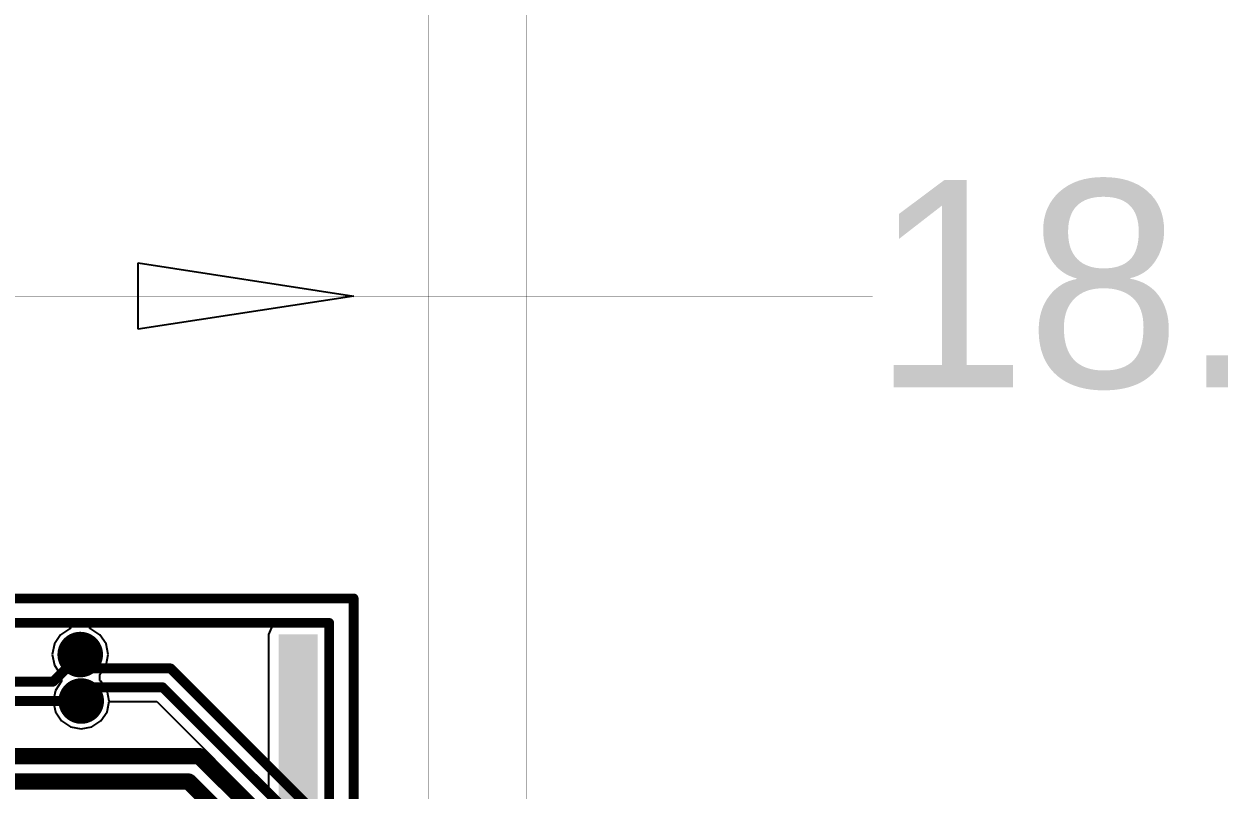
# Model space of a CAD drawing. Header units: millimetres. Extents: x 111 to 521, y 105 to 375.
# Drawn here: x 202.81 to 221.11, y 173 to 184.74 of the extents above; entities that cross this region are included whole.
import ezdxf

# ---------------------------------------------------------------- set-up
doc = ezdxf.new("R2010")
doc.units = ezdxf.units.MM
for name, color, linetype in [('BottomLayer', 5, 'Continuous'), ('BottomSolder', 6, 'Continuous'), ('DrillDrawing', 1, 'Continuous'), ('KeepOutLayer', 6, 'Continuous'), ('MidLayer2', 76, 'Continuous'), ('MidLayer3', 90, 'Continuous'), ('MultiLayer', 9, 'Continuous'), ('TopLayer', 1, 'Continuous'), ('TopOverlay', 2, 'Continuous'), ('TopSolder', 216, 'Continuous'), ('ViaHoleLayer', 16, 'Continuous')]:
    doc.layers.add(name, color=color, linetype=linetype)

msp = doc.modelspace()

# ---------------------------------------------------------------- linework, layer by layer
at = {"layer": 'BottomLayer'}
for p, q in [((192.198, 175.598), (203.515, 175.598)), ((203.515, 175.598), (203.528, 175.472)), ((203.825, 175.472), (203.837, 175.598)), ((203.837, 175.598), (207.527, 175.598)), ((207.527, 175.598), (207.527, 168.534)), ((203.374, 175.376), (203.281, 175.238)), ((203.513, 175.469), (203.374, 175.376)), ((203.528, 175.472), (203.513, 175.469)), ((203.84, 175.469), (203.825, 175.472)), ((203.979, 175.376), (203.84, 175.469)), ((204.072, 175.238), (203.979, 175.376)), ((203.281, 175.238), (203.249, 175.074)), ((204.104, 175.074), (204.072, 175.238)), ((203.249, 175.074), (203.281, 174.91)), ((204.072, 174.91), (204.104, 175.074)), ((203.281, 174.91), (203.374, 174.771)), ((203.374, 174.771), (203.389, 174.761)), ((203.389, 174.761), (203.389, 174.665)), ((203.979, 174.771), (204.072, 174.91)), ((203.979, 174.675), (203.979, 174.771)), ((203.389, 174.665), (203.296, 174.526)), ((203.994, 174.665), (203.979, 174.675)), ((204.087, 174.526), (203.994, 174.665)), ((203.296, 174.526), (203.264, 174.362)), ((204.119, 174.362), (204.087, 174.526)), ((203.264, 174.362), (203.296, 174.199)), ((204.087, 174.199), (204.119, 174.362)), ((203.296, 174.199), (203.389, 174.06)), ((203.389, 174.06), (203.528, 173.967)), ((203.855, 173.967), (203.994, 174.06)), ((203.994, 174.06), (204.087, 174.199)), ((203.528, 173.967), (203.691, 173.935)), ((203.691, 173.935), (203.855, 173.967))]:
    msp.add_line(p, q, dxfattribs=at)
at = {"layer": 'BottomLayer', "const_width": 0.279}
for points in [[(203.537, 175.074, 1), (203.816, 175.074, 1)], [(203.552, 174.362, 1), (203.831, 174.362, 1)]]:
    msp.add_lwpolyline(points, format="xyb", close=True, dxfattribs=at)
at = {"layer": 'BottomSolder', "const_width": 0.349}
for points in [[(203.502, 175.074, 1), (203.851, 175.074, 1)], [(203.517, 174.362, 1), (203.866, 174.362, 1)]]:
    msp.add_lwpolyline(points, format="xyb", close=True, dxfattribs=at)
at = {"layer": 'DrillDrawing'}
for p, q in [((204.561, 181.074), (207.863, 180.566)), ((204.561, 180.058), (204.561, 181.074)), ((207.863, 180.566), (204.561, 180.058))]:
    msp.add_line(p, q, dxfattribs=at)
at = {"layer": 'DrillDrawing', "const_width": 0.0038}
for points in [[(210.503, 169.804), (210.503, 196.906)], [(209.003, 169.804), (209.003, 190.348)], [(207.863, 177.204), (207.863, 183.741)], [(189.223, 180.566), (207.863, 180.566)], [(207.863, 180.566), (215.805, 180.566)], [(191.863, 175.934), (207.863, 175.934)], [(207.863, 168.534), (207.863, 175.934)]]:
    msp.add_lwpolyline(points, dxfattribs=at)
at = {"layer": 'DrillDrawing'}
for points, const_width in [([(207.862, 183.741, 1), (207.864, 183.741, 1)], 0.0019), ([(207.862, 180.566, 1), (207.864, 180.566, 1)], 0.0019), ([(207.862, 180.566, 1), (207.864, 180.566, 1)], 0.0019), ([(215.804, 180.566, 1), (215.806, 180.566, 1)], 0.0019), ([(207.862, 177.204, 1), (207.864, 177.204, 1)], 0.0019), ([(207.862, 175.934, 1), (207.864, 175.934, 1)], 0.0019), ([(207.862, 175.934, 1), (207.864, 175.934, 1)], 0.0019), ([(203.6, 175.074, 1), (203.753, 175.074, 1)], 0.152), ([(203.615, 174.362, 1), (203.768, 174.362, 1)], 0.152)]:
    msp.add_lwpolyline(points, format="xyb", close=True, dxfattribs=dict(at, const_width=const_width))
at = {"layer": 'KeepOutLayer', "const_width": 0.15}
for points in [[(191.863, 175.934), (207.863, 175.934)], [(207.863, 168.534), (207.863, 175.934)]]:
    msp.add_lwpolyline(points, dxfattribs=at)
at = {"layer": 'KeepOutLayer', "const_width": 0.075}
msp.add_lwpolyline([(207.825, 175.934, 1), (207.9, 175.934, 1)], format="xyb", close=True, dxfattribs=at)
msp.add_lwpolyline([(207.825, 175.934, 1), (207.9, 175.934, 1)], format="xyb", close=True, dxfattribs=at)
at = {"layer": 'MidLayer2'}
for p, q in [((192.198, 175.598), (203.515, 175.598)), ((203.515, 175.598), (203.528, 175.472)), ((203.374, 175.376), (203.281, 175.238)), ((203.513, 175.469), (203.374, 175.376)), ((203.528, 175.472), (203.513, 175.469)), ((203.281, 175.238), (203.249, 175.074)), ((203.249, 175.074), (203.281, 174.91)), ((203.281, 174.91), (203.374, 174.771)), ((203.374, 174.771), (203.389, 174.761)), ((203.389, 174.761), (203.389, 174.665)), ((203.389, 174.665), (203.296, 174.526)), ((203.296, 174.526), (203.264, 174.362)), ((203.264, 174.362), (203.296, 174.199)), ((204.087, 174.199), (204.117, 174.354)), ((204.117, 174.354), (204.847, 174.354)), ((204.847, 174.354), (206.869, 172.332)), ((203.296, 174.199), (203.389, 174.06)), ((203.389, 174.06), (203.528, 173.967)), ((203.855, 173.967), (203.994, 174.06)), ((203.994, 174.06), (204.087, 174.199)), ((203.528, 173.967), (203.691, 173.935)), ((203.691, 173.935), (203.855, 173.967))]:
    msp.add_line(p, q, dxfattribs=at)
for points, const_width in [([(203.537, 175.074, 1), (203.816, 175.074, 1)], 0.279), ([(203.639, 175.074, 1), (203.714, 175.074, 1)], 0.075), ([(203.85, 174.863, 1), (203.925, 174.863, 1)], 0.075), ([(203.85, 174.863, 1), (203.925, 174.863, 1)], 0.075), ([(205.021, 174.863, 1), (205.096, 174.863, 1)], 0.075), ([(205.021, 174.863, 1), (205.096, 174.863, 1)], 0.075), ([(203.552, 174.362, 1), (203.831, 174.362, 1)], 0.279), ([(203.865, 174.573, 1), (203.94, 174.573, 1)], 0.075), ([(203.865, 174.573, 1), (203.94, 174.573, 1)], 0.075), ([(204.9, 174.573, 1), (204.975, 174.573, 1)], 0.075), ([(204.9, 174.573, 1), (204.975, 174.573, 1)], 0.075), ([(203.654, 174.362, 1), (203.729, 174.362, 1)], 0.075)]:
    msp.add_lwpolyline(points, format="xyb", close=True, dxfattribs=dict(at, const_width=const_width))
at = {"layer": 'MidLayer2', "const_width": 0.15}
for points in [[(203.676, 175.074), (203.887, 174.863)], [(203.887, 174.863), (205.058, 174.863)], [(205.058, 174.863), (207.378, 172.543)], [(203.691, 174.362), (203.902, 174.573)], [(203.902, 174.573), (204.938, 174.573)], [(204.938, 174.573), (207.088, 172.423)]]:
    msp.add_lwpolyline(points, dxfattribs=at)
at = {"layer": 'MidLayer3'}
for points, const_width in [([(203.537, 175.074, 1), (203.816, 175.074, 1)], 0.279), ([(203.639, 175.074, 1), (203.714, 175.074, 1)], 0.075), ([(203.224, 174.659, 1), (203.299, 174.659, 1)], 0.075), ([(203.224, 174.659, 1), (203.299, 174.659, 1)], 0.075), ([(203.552, 174.362, 1), (203.831, 174.362, 1)], 0.279), ([(203.654, 174.362, 1), (203.729, 174.362, 1)], 0.075), ([(205.437, 173.518, 1), (205.562, 173.518, 1)], 0.125), ([(205.437, 173.518, 1), (205.562, 173.518, 1)], 0.125), ([(205.276, 173.128, 1), (205.401, 173.128, 1)], 0.125), ([(205.276, 173.128, 1), (205.401, 173.128, 1)], 0.125)]:
    msp.add_lwpolyline(points, format="xyb", close=True, dxfattribs=dict(at, const_width=const_width))
for points, const_width in [([(203.261, 174.659), (203.676, 175.074)], 0.15), ([(194.598, 174.659), (203.261, 174.659)], 0.15), ([(194.711, 174.362), (203.691, 174.362)], 0.15), ([(194.348, 173.518), (205.5, 173.518)], 0.25), ([(205.5, 173.518), (207.047, 171.971)], 0.25), ([(195.887, 173.128), (205.338, 173.128)], 0.25), ([(205.338, 173.128), (206.657, 171.809)], 0.25)]:
    msp.add_lwpolyline(points, dxfattribs=dict(at, const_width=const_width))
at = {"layer": 'MultiLayer', "const_width": 0.279}
for points in [[(203.537, 175.074, 1), (203.816, 175.074, 1)], [(203.552, 174.362, 1), (203.831, 174.362, 1)]]:
    msp.add_lwpolyline(points, format="xyb", close=True, dxfattribs=at)
at = {"layer": 'TopLayer'}
for p, q in [((193.165, 175.598), (203.515, 175.598)), ((203.515, 175.598), (203.528, 175.472)), ((203.825, 175.472), (203.837, 175.598)), ((203.837, 175.598), (206.561, 175.598)), ((206.561, 175.598), (206.606, 175.491)), ((206.606, 175.491), (206.561, 175.384)), ((203.374, 175.376), (203.281, 175.238)), ((203.513, 175.469), (203.374, 175.376)), ((203.528, 175.472), (203.513, 175.469)), ((203.84, 175.469), (203.825, 175.472)), ((203.979, 175.376), (203.84, 175.469)), ((204.072, 175.238), (203.979, 175.376)), ((206.561, 175.384), (206.561, 172.784)), ((203.281, 175.238), (203.249, 175.074)), ((204.104, 175.074), (204.072, 175.238)), ((203.249, 175.074), (203.281, 174.91)), ((204.072, 174.91), (204.104, 175.074)), ((203.281, 174.91), (203.374, 174.771)), ((203.374, 174.771), (203.389, 174.761)), ((203.389, 174.761), (203.389, 174.665)), ((203.979, 174.771), (204.072, 174.91)), ((203.979, 174.675), (203.979, 174.771)), ((203.389, 174.665), (203.296, 174.526)), ((203.994, 174.665), (203.979, 174.675)), ((204.087, 174.526), (203.994, 174.665)), ((203.296, 174.526), (203.264, 174.362)), ((204.119, 174.362), (204.087, 174.526)), ((203.264, 174.362), (203.296, 174.199)), ((204.087, 174.199), (204.119, 174.362)), ((203.296, 174.199), (203.389, 174.06)), ((203.389, 174.06), (203.528, 173.967)), ((203.855, 173.967), (203.994, 174.06)), ((203.994, 174.06), (204.087, 174.199)), ((203.528, 173.967), (203.691, 173.935)), ((203.691, 173.935), (203.855, 173.967))]:
    msp.add_line(p, q, dxfattribs=at)
for points, const_width in [([(203.537, 175.074, 1), (203.816, 175.074, 1)], 0.279), ([(203.621, 175.074, 1), (203.696, 175.074, 1)], 0.075), ([(203.639, 175.074, 1), (203.714, 175.074, 1)], 0.075), ([(203.552, 174.362, 1), (203.831, 174.362, 1)], 0.279)]:
    msp.add_lwpolyline(points, format="xyb", close=True, dxfattribs=dict(at, const_width=const_width))
at = {"layer": 'TopLayer', "const_width": 0.15}
msp.add_lwpolyline([(203.659, 175.074), (203.676, 175.074)], dxfattribs=at)
at = {"layer": 'TopLayer'}
msp.add_solid([(207.313, 175.384), (206.713, 175.384), (207.313, 172.784), (206.713, 172.784)], dxfattribs=at)
at = {"layer": 'TopOverlay', "const_width": 0.15}
for points in [[(192.238, 175.559), (207.488, 175.559)], [(207.488, 171.934), (207.488, 175.559)]]:
    msp.add_lwpolyline(points, dxfattribs=at)
at = {"layer": 'TopOverlay', "const_width": 0.075}
msp.add_lwpolyline([(207.45, 175.559, 1), (207.525, 175.559, 1)], format="xyb", close=True, dxfattribs=at)
msp.add_lwpolyline([(207.45, 175.559, 1), (207.525, 175.559, 1)], format="xyb", close=True, dxfattribs=at)
at = {"layer": 'TopSolder', "const_width": 0.349}
for points in [[(203.502, 175.074, 1), (203.851, 175.074, 1)], [(203.517, 174.362, 1), (203.866, 174.362, 1)]]:
    msp.add_lwpolyline(points, format="xyb", close=True, dxfattribs=at)
at = {"layer": 'ViaHoleLayer', "const_width": 0.152}
for points in [[(203.6, 175.074, 1), (203.753, 175.074, 1)], [(203.615, 174.362, 1), (203.768, 174.362, 1)]]:
    msp.add_lwpolyline(points, format="xyb", close=True, dxfattribs=at)

# ---------------------------------------------------------------- texts
at = {"layer": 'DrillDrawing'}
msp.add_text('18.64', height=3.175, dxfattribs=at).set_placement((215.805, 179.167))

doc.saveas('drawing.dxf')
